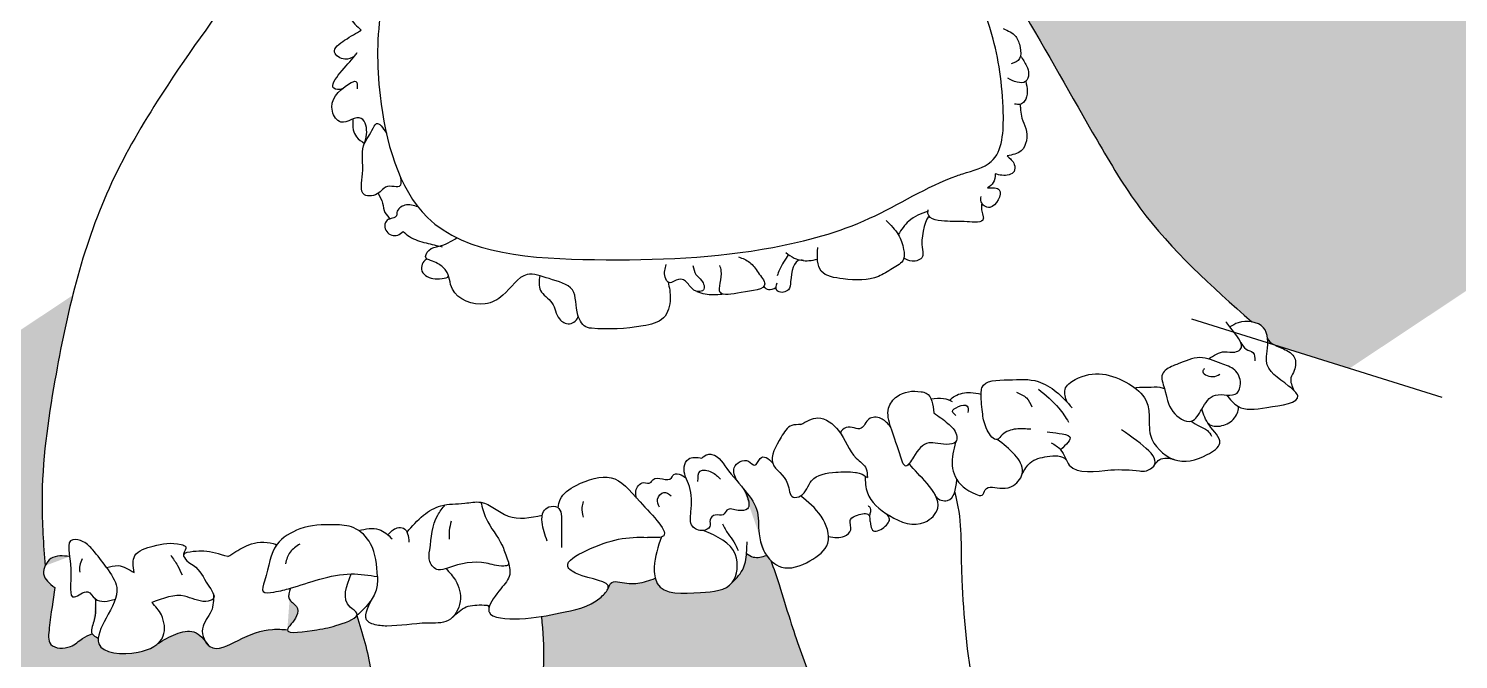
# Model space of a CAD drawing. Header units: inches. Extents: x -573 to 160, y -1 to 711.
# Drawn here: x 8.166 to 9.173, y 3.524 to 3.969 of the extents above; entities that cross this region are included whole.
import ezdxf

# ---------------------------------------------------------------- set-up
doc = ezdxf.new("R2010")
doc.units = ezdxf.units.IN
doc.header["$MEASUREMENT"] = 0
doc.layers.add('HarbyDwg', color=5, linetype='Continuous')

msp = doc.modelspace()

# ---------------------------------------------------------------- hatches: boundary and pattern name
at = {"layer": 'HarbyDwg'}
h = msp.add_hatch(color=256, dxfattribs=at)
h.dxf.hatch_style = 1
edge = h.paths.add_edge_path()
edge.add_spline(control_points=[(9.443235298364991, 4.173905769517205), (9.462116845065944, 4.205303008008315), (9.50159674794646, 4.270952286956501), (9.55730697606385, 4.364017942387278), (9.581010644330243, 4.432995856995603), (9.596534952183314, 4.474570780720384), (9.608635569417467, 4.477298079183029), (9.614414545926232, 4.478381925380418)], knot_values=[13.31380744333342, 13.31380744333342, 13.31380744333342, 13.31380744333342, 24.34076047337746, 36.37034203706214, 45.30688243966387, 47.05450834067479, 48.73836828776935, 48.73836828776935, 48.73836828776935, 48.73836828776962], degree=3, periodic=0)
edge.add_spline(control_points=[(9.614414545926232, 4.478381925380418), (9.613048961159857, 4.496081337954607), (9.611593918547081, 4.513777851025139), (9.610138875934334, 4.531474364095658)], knot_values=[0, 0, 0, 0, 5.324230382476305, 5.324230382476305, 5.324230382476305, 5.324230382476305], degree=3, periodic=0)
edge.add_spline(control_points=[(9.610138875934334, 4.531474364095658), (9.473630307318397, 4.532025594839766), (9.263379898403665, 4.532346102271674), (9.053213732101066, 4.526495048807377), (8.979496756428299, 4.524442758595896)], knot_values=[0, 0, 0, 0, 40.9488654778466, 63.07158021381513, 63.07158021381513, 63.07158021381513, 63.07158021381513], degree=3, periodic=0)
edge.add_spline(control_points=[(8.979496756428299, 4.524442758595995), (8.982784039529415, 4.500271266755746), (8.980362582936047, 4.475543632267602), (8.962241009880652, 4.459537725201542), (8.95406525728911, 4.453869526933119), (8.951008677419773, 4.451888720375564)], knot_values=[20.71822102862626, 20.71822102862626, 20.71822102862626, 20.71822102862626, 27.74021616181431, 29.97553973107148, 31.17680085841984, 31.17680085841984, 31.17680085841984, 31.17680085841984], degree=3, periodic=0)
edge.add_line((8.951008677419773, 4.451888720375564), (9.079205282159075, 4.366689080747188))
edge.add_line((9.079205282159089, 4.366689080747193), (8.820323919429937, 4.194636171421859))
edge.add_spline(control_points=[(8.820323919429919, 4.194636171421863), (8.812244735252628, 4.159010946272446), (8.800011008961954, 4.124544246024499), (8.787826909659069, 4.089825926461756)], knot_values=[20.06593042197264, 20.06593042197264, 20.06593042197264, 20.06593042197264, 31.01385908903196, 31.01385908903196, 31.01385908903196, 31.01385908903196], degree=3, periodic=0)
edge.add_spline(control_points=[(8.787826909659069, 4.089825926461756), (8.792549584750398, 4.084937242417496), (8.797157089189435, 4.079892824181599), (8.801639221124285, 4.074727580914967)], knot_values=[37.92197995497858, 37.92197995497858, 37.92197995497858, 37.92197995497858, 39.96046228373504, 39.96046228373504, 39.96046228373504, 39.96046228373504], degree=3, periodic=0)
edge.add_spline(control_points=[(8.801639221124285, 4.074727580914967), (8.807010524495903, 4.071368479681695), (8.811401128153316, 4.065989629643923), (8.813773794578035, 4.060077972519707)], knot_values=[0, 0, 0, 0, 1.902258917809331, 1.902258917809331, 1.902258917809331, 1.902258917809331], degree=3, periodic=0)
edge.add_spline(control_points=[(8.813773794578035, 4.060077972519679), (8.814087193678782, 4.059681926912731), (8.824552706832273, 4.04640923629276), (8.834188641236162, 4.032611076444184), (8.843070826890576, 4.018939324272054)], knot_values=[41.8503116489258, 41.8503116489258, 41.8503116489258, 41.8503116489258, 42.00095380987052, 46.89263718362842, 46.89263718362842, 46.89263718362842, 46.89263718362842], degree=3, periodic=0)
edge.add_spline(control_points=[(8.843070826890576, 4.018939324272068), (8.844211023394005, 4.017580698617977), (8.845365126121502, 4.016336206381879), (8.84584470796464, 4.01463751372026)], knot_values=[0, 0, 0, 0, 0.5118592603122923, 0.5118592603122923, 0.5118592603122923, 0.5118592603122923], degree=3, periodic=0)
edge.add_spline(control_points=[(8.843476726769618, 4.007687539600568), (8.844117558341347, 4.007843293674014), (8.845901165110101, 4.008981721703947), (8.846398447147246, 4.012676153631887), (8.845844707964782, 4.01463751371972)], knot_values=[4.782857501595058, 4.782857501595058, 4.782857501595058, 4.782857501595058, 5.042467170480712, 5.633474800282927, 5.633474800282927, 5.633474800282927, 5.633474800336535], degree=3, periodic=0)
edge.add_spline(control_points=[(8.845844707965066, 4.01463751371962), (8.85252731887446, 4.004197562969324), (8.877549149088631, 3.962992005362565), (8.909977319810773, 3.904434314768736), (8.957170481495249, 3.824710885256408), (8.999623657480763, 3.786913217484667), (9.027898053784904, 3.761739453375355)], knot_values=[47.40460085147188, 47.40460085147188, 47.40460085147188, 47.40460085147188, 51.1243066621577, 61.87439222759316, 67.51820746229004, 78.77273515783652, 78.77273515783652, 78.77273515783652, 78.77273515783652], degree=3, periodic=0)
edge.add_spline(control_points=[(9.027898053784904, 3.761739453375355), (9.031163380041258, 3.761172933878157), (9.03789201320445, 3.75813089210007), (9.039253064036311, 3.751087038125561), (9.03925602374637, 3.747004202529482)], knot_values=[10.0505681025921, 10.0505681025921, 10.0505681025921, 10.0505681025921, 10.96557041774421, 12.09861075888936, 12.09861075888936, 12.09861075888936, 12.09861075888936], degree=3, periodic=0)
edge.add_spline(control_points=[(9.039080086565756, 3.750231725330636), (9.039753080051307, 3.748140524097366), (9.041483336280814, 3.746761488030089), (9.04362909574821, 3.745635258557328)], knot_values=[0.2679586498613603, 0.2679586498613603, 0.2679586498613603, 0.2679586498616355, 0.960890636020872, 0.960890636020872, 0.960890636020872, 0.960890636020872], degree=3, periodic=0)
edge.add_line((9.04362909574858, 3.745635258557087), (9.096814367822043, 3.728986171236019))
edge.add_line((9.096814367822029, 3.728986171236016), (9.61730545498449, 4.074905262823537))
edge.add_spline(control_points=[(9.617305454984498, 4.074905262823535), (9.617442734522635, 4.078157964595363), (9.61979439261763, 4.134054841988174), (9.621720556475518, 4.189941582848448), (9.622312644943614, 4.242538193760524)], knot_values=[28.9393535755755, 28.9393535755755, 28.9393535755755, 28.9393535755755, 29.91416135244603, 45.69118840181403, 45.69118840181403, 45.69118840181403, 45.69118840181403], degree=3, periodic=0)
edge.add_spline(control_points=[(9.622312644943614, 4.242538193760524), (9.619303996506895, 4.252530429334485), (9.611447148526148, 4.278624364050941), (9.606960182881503, 4.305915126126607), (9.604307299735959, 4.322289313026118)], knot_values=[15.32369730227635, 15.32369730227635, 15.32369730227635, 15.32369730227635, 18.45730077777534, 23.50685550662598, 23.50685550662598, 23.50685550662598, 23.50685550663541], degree=3, periodic=0)
edge.add_spline(control_points=[(9.604307299735959, 4.322289313026218), (9.570266668405859, 4.27777224653903), (9.52716356931837, 4.221403623134975), (9.480727724256448, 4.157408085290967), (9.472041384329495, 4.111858602043739), (9.432926094314476, 4.12043764539861), (9.404263113078239, 4.140456691779917), (9.369238725610424, 4.155268601217699), (9.350346595308062, 4.176889700253994), (9.348069094597529, 4.201467152913494), (9.377567491000955, 4.196109707971232), (9.405025876721774, 4.189668477121046), (9.431356782236785, 4.178806068146287), (9.443235298364991, 4.173905769517205)], knot_values=[0, 0, 0, 0, 16.55530786498611, 20.96274503281647, 24.79110989246005, 27.49573543981433, 30.84322821663155, 35.84933925649915, 38.19153607218623, 39.89515167506262, 41.00052650205772, 45.59540852097309, 49.37197298433463, 49.37197298433463, 49.37197298433463, 49.37197298433463], degree=3, periodic=0)
h = msp.add_hatch(color=256, dxfattribs=at)
h.dxf.hatch_style = 1
edge = h.paths.add_edge_path()
edge.add_spline(control_points=[(8.304099032132493, 3.202146470091179), (8.305487852833815, 3.212731702460772), (8.310526152870702, 3.246676844373781), (8.32308929671681, 3.30170526435235), (8.36204113029016, 3.357854965057371), (8.406450308721569, 3.396399614841314), (8.414162950955367, 3.449730295147248), (8.41157802666954, 3.491988109907055), (8.405269017980297, 3.529342197270225), (8.399323209860805, 3.548459476764151), (8.397364172460508, 3.554758278334589)], knot_values=[0, 0, 0, 0, 3.207840935714309, 10.29758505758397, 16.62084879337331, 23.57301611625568, 26.98789869862351, 32.29303547060172, 36.31874013848439, 38.29690907830969, 38.29690907830969, 38.29690907830969, 38.29690907830969], degree=3, periodic=0)
edge.add_spline(control_points=[(8.397364172460508, 3.554758278334589), (8.396074993193972, 3.552203243643859), (8.381096870150353, 3.54682920525579), (8.371226926431016, 3.54494701485693), (8.347918537222805, 3.541350514744522), (8.348381632052432, 3.544765507522044)], knot_values=[3.336849609636698, 3.336849609636698, 3.336849609636698, 3.336849609636698, 4.576277678173913, 6.18691979697375, 8.259626387610554, 8.259626387610554, 8.259626387610554, 8.259626387610744], degree=3, periodic=0)
edge.add_spline(control_points=[(8.350547276447466, 3.57396954651243), (8.349581451725962, 3.571246106526118), (8.347659975218543, 3.565827912275523), (8.355998288940166, 3.562056932894166), (8.355866875170031, 3.552455891378713), (8.348643246126452, 3.546694723993838), (8.348381632052432, 3.544765507522044)], knot_values=[0, 0, 0, 0, 0.752064643110438, 1.496207864263026, 2.165924821104608, 3.336849609636698, 3.336849609636888, 3.336849609636888, 3.336849609636888], degree=3, periodic=0)
edge.add_spline(control_points=[(8.348381632052432, 3.544765507522044), (8.344883387063371, 3.544978629270076), (8.332733847750413, 3.54571880929295), (8.316490747454234, 3.53915376230826), (8.29854857406128, 3.52916074628979), (8.293141982345142, 3.53333094983843), (8.292795239449882, 3.533643615792982)], knot_values=[3.840085296908173, 3.840085296908173, 3.840085296908173, 3.840085296908173, 4.875223988893099, 7.435161762939466, 9.460580141696166, 9.605789135633849, 9.605789135633849, 9.605789135633849, 9.605789135633849], degree=3, periodic=0)
edge.add_spline(control_points=[(8.292795239449882, 3.533643615792982), (8.29182349086191, 3.534519863595037), (8.290969106670682, 3.535660720197939), (8.290282607765713, 3.536945296474357)], knot_values=[3.433136411282746, 3.433136411282746, 3.433136411282746, 3.433136411282746, 3.840085296908172, 3.840085296908172, 3.840085296908172, 3.840085296908172], degree=3, periodic=0)
edge.add_spline(control_points=[(8.290282607765713, 3.536945296474357), (8.288005675472087, 3.539784814385257), (8.282497038432789, 3.545299148799089), (8.26873811109193, 3.542136418922112), (8.261235890551442, 3.537493307636538), (8.257305632898104, 3.535060877988954)], knot_values=[0, 0, 0, 0, 1.02006743384974, 2.304750053767139, 3.718296011148897, 3.718296011148897, 3.718296011148897, 3.718296011148897], degree=3, periodic=0)
edge.add_spline(control_points=[(8.257305632898133, 3.535060877988968), (8.253936419624106, 3.531976683554447), (8.238887684599556, 3.526094047424564), (8.215531277617353, 3.528184551174633), (8.21496009527045, 3.537404747792877), (8.215124815048293, 3.538852539973576)], knot_values=[5.271680230416235, 5.271680230416235, 5.271680230416235, 5.271680230416235, 6.690576713700015, 9.534259102468365, 10.01654931131405, 10.01654931131405, 10.01654931131405, 10.01654931131405], degree=3, periodic=0)
edge.add_spline(control_points=[(8.215124815048293, 3.538852539973533), (8.213342713681536, 3.539745063458255), (8.211560612314807, 3.540637586942964), (8.210809552947078, 3.541963834333899)], knot_values=[0, 0, 0, 0, 0.5319928533259918, 0.5319928533259918, 0.5319928533259918, 0.5319928533259918], degree=3, periodic=0)
edge.add_spline(control_points=[(8.213060147412799, 3.566549729589426), (8.213378339891031, 3.561420206914889), (8.21386725877887, 3.553538435054932), (8.209591726628739, 3.544114315436559), (8.210809552947078, 3.541963834333899)], knot_values=[0, 0, 0, 0, 1.607703984747433, 2.470318747009349, 2.470318747009601, 2.470318747009601, 2.470318747009601], degree=3, periodic=0)
edge.add_spline(control_points=[(8.210809552947078, 3.541963834333899), (8.208506579609727, 3.540968754349493), (8.203020849672365, 3.53859845332515), (8.195879715366894, 3.530962393427316), (8.17897583103983, 3.531444930220303), (8.181430865671851, 3.553105594110264), (8.18319775683049, 3.56559863195551), (8.18445367546216, 3.574478770904193)], knot_values=[0, 0, 0, 0, 0.7432436726751345, 1.770421741237918, 3.154917437459483, 4.323903908410113, 7.197154056945794, 7.197154056945794, 7.197154056945794, 7.197154056945794], degree=3, periodic=0)
edge.add_spline(control_points=[(8.18445367546216, 3.574478770904193), (8.180783051777448, 3.577375023905773), (8.17361930820139, 3.583027473085195), (8.18122491348141, 3.597855715636697), (8.190225733940602, 3.596845191489464), (8.194960562371657, 3.59631361123138)], knot_values=[0, 0, 0, 0, 1.249327072575019, 2.438239263750175, 3.757813985803922, 3.757813985803922, 3.757813985803922, 3.757813985803922], degree=3, periodic=0)
edge.add_spline(control_points=[(8.1776530677762, 3.589828929017116), (8.176581040872671, 3.604830022821034), (8.173453988316945, 3.648587514880916), (8.182455550626466, 3.712246735595016), (8.192150982067469, 3.760738846139716), (8.197117540044482, 3.780452355510945)], knot_values=[47.15737596762695, 47.15737596762695, 47.15737596762695, 47.15737596762695, 51.66004049434125, 60.29143871340789, 66.36521238551848, 66.36521238551848, 66.36521238551848, 66.36521238551848], degree=3, periodic=0)
edge.add_line((8.197117540044482, 3.780452355510945), (7.990309888772983, 3.643007706360102))
edge.add_spline(control_points=[(7.990309888772979, 3.643007706360109), (8.006658602315023, 3.53789433754983), (8.011427543404787, 3.430429463894072), (8.010238000830364, 3.321224676241002)], knot_values=[56.47745982823076, 56.47745982823076, 56.47745982823076, 56.47745982823076, 88.56390598572861, 88.56390598572861, 88.56390598572861, 88.56390598572861], degree=3, periodic=0)
edge.add_spline(control_points=[(8.010238000830364, 3.321224676241002), (8.014909407347583, 3.312863074857674), (8.057895780503268, 3.236457191237506), (8.10465343558844, 3.161334368740143), (8.139886461641746, 3.093010570145054)], knot_values=[161.6033173530912, 161.6033173530912, 161.6033173530912, 161.6033173530912, 164.4264610169508, 187.4159633230624, 187.4159633230624, 187.4159633230624, 187.4159633230624], degree=3, periodic=0)
edge.add_line((8.139886461641746, 3.093010570145054), (8.304099032132484, 3.202146470091171))
edge = h.paths.add_edge_path()
edge.add_spline(control_points=[(7.971985544600054, 3.390254449633687), (7.966715923227165, 3.465335747646364), (7.959351713188548, 3.540594065247248), (7.948969838193145, 3.615533051951104)], knot_values=[43.61628589356229, 43.61628589356229, 43.61628589356229, 43.61628589356229, 66.37651466865157, 66.37651466865157, 66.37651466865157, 66.37651466865157], degree=3, periodic=0)
edge.add_line((7.948969838193145, 3.615533051951104), (7.866130617928671, 3.560477992357431))
edge.add_spline(control_points=[(7.86613061792867, 3.56047799235742), (7.905623536280851, 3.507396689897291), (7.939096046690745, 3.449416956207713), (7.971985544600054, 3.390254449633687)], knot_values=[133.7267798808595, 133.7267798808595, 133.7267798808595, 133.7267798808595, 153.8231080533623, 153.8231080533623, 153.8231080533623, 153.8231080533623], degree=3, periodic=0)
h = msp.add_hatch(color=256, dxfattribs=at)
h.dxf.hatch_style = 1
edge = h.paths.add_edge_path()
edge.add_spline(control_points=[(8.728464345549591, 3.484180240388582), (8.72486698383461, 3.492758004648877), (8.715083668461839, 3.514811399617827), (8.704110364867242, 3.545736965221408), (8.695900460173485, 3.574025803237902), (8.69103464151514, 3.587850255923655), (8.689052250620998, 3.593482498110419)], knot_values=[0, 0, 0, 0, 2.790252377730313, 7.228675819274811, 9.833685949680492, 11.62466140803949, 11.62466140803949, 11.62466140803949, 11.62466140803949], degree=3, periodic=0)
edge.add_spline(control_points=[(8.689052250620998, 3.593482498110419), (8.687887470246247, 3.59460332865406), (8.686856331635974, 3.595848367073984), (8.685950115613517, 3.597188707763493)], knot_values=[5.053881074901692, 5.053881074901692, 5.053881074901692, 5.053881074901692, 5.534923922298066, 5.534923922298066, 5.534923922298066, 5.534923922298066], degree=3, periodic=0)
edge.add_spline(control_points=[(8.669557015955442, 3.644305092610281), (8.673459881217193, 3.639654844788197), (8.681286126697907, 3.630329905657405), (8.679562027604172, 3.612886992738325), (8.683012240591987, 3.601533977913817), (8.685950115613517, 3.597188707763493)], knot_values=[0, 0, 0, 0, 1.742610689233355, 3.494381208808689, 5.053881074901692, 5.053881074901692, 5.053881074901692, 5.053881074901692], degree=3, periodic=0)
edge.add_spline(control_points=[(8.685950115613517, 3.597188707763493), (8.682752079917188, 3.596210748139427), (8.677717663069396, 3.594671222982342), (8.673461758246996, 3.597472843324482), (8.671909351357707, 3.598494777531613)], knot_values=[0, 0, 0, 0, 0.9354949181305857, 1.472676300088636, 1.472676300088636, 1.472676300088636, 1.472676300088636], degree=3, periodic=0)
edge.add_spline(control_points=[(8.672381129116795, 3.606605350094583), (8.672266359418908, 3.604632285564122), (8.671909351357707, 3.598494777531613), (8.671088887277799, 3.587509003151865), (8.664937506526181, 3.581250235695919), (8.661822992085954, 3.578081350138902)], knot_values=[0, 0, 0, 0, 0.5965094421470251, 1.85553053949349, 3.146742922966345, 3.146742922966345, 3.146742922966345, 3.146742922966345], degree=3, periodic=0)
edge.add_spline(control_points=[(8.661822992085982, 3.578081350138945), (8.657343318395485, 3.572269029484616), (8.637321397830968, 3.570733514939775), (8.611849015256249, 3.569139663569928), (8.607940025987384, 3.57972354258456), (8.607614975158365, 3.581026305647114)], knot_values=[2.945370862611785, 2.945370862611785, 2.945370862611785, 2.945370862611785, 5.293243513277113, 8.407734188497132, 8.81138510921963, 8.81138510921963, 8.81138510921963, 8.81138510921963], degree=3, periodic=0)
edge.add_spline(control_points=[(8.607614975158365, 3.581026305647114), (8.60350558008316, 3.579503815248472), (8.595312865389937, 3.576468495151289), (8.585481131534019, 3.577625019342449), (8.576533158051584, 3.579394948183506), (8.575172938867391, 3.575783065731727), (8.574569124906654, 3.574179717481471)], knot_values=[0, 0, 0, 0, 1.279334764617829, 2.550551731276222, 3.124405422609709, 3.582494366877305, 3.582494366877305, 3.582494366877305, 3.582494366877305], degree=3, periodic=0)
edge.add_spline(control_points=[(8.574569124906654, 3.574179717481513), (8.574554440052461, 3.574114044627407), (8.574077591006764, 3.572249744424937), (8.56310359437442, 3.560630865281738), (8.545396004599676, 3.557623889674019), (8.532183210433354, 3.554825852862976), (8.527719962602598, 3.554099593463292)], knot_values=[7.691705795571686, 7.691705795571686, 7.691705795571686, 7.691705795571686, 7.721213817069623, 8.520105103714794, 11.61120800429174, 13.0227104459279, 13.0227104459279, 13.0227104459279, 13.0227104459279], degree=3, periodic=0)
edge.add_spline(control_points=[(8.527719962602626, 3.554099593463292), (8.528560720872727, 3.543377031871785), (8.532095063692632, 3.498301996728131), (8.50797376797207, 3.436705825437386), (8.508562411245075, 3.36429670340209), (8.475628033356296, 3.334825746009855), (8.466232232880865, 3.315621921614976), (8.462899921460243, 3.307685759301719)], knot_values=[134.085399136088, 134.085399136088, 134.085399136088, 134.085399136088, 137.2892133787726, 147.5534532340003, 153.7177129907897, 157.5627855487654, 160.1348551148654, 160.1348551148654, 160.1348551148654, 160.1348551148654], degree=3, periodic=0)
edge.add_line((8.462899921460243, 3.307685759301719), (8.728464345549659, 3.484180240388387))

# ---------------------------------------------------------------- linework, layer by layer
msp.add_line((8.985506579737185, 3.763829897912444), (9.161789772992543, 3.708646307355806), dxfattribs=at)
for points in [[(8.455393248953024, 4.169782241529731), (8.427254608158657, 4.140017833404031), (8.318721925637002, 4.005451800039452), (8.256770581340456, 3.91739391050406), (8.222762710983782, 3.85587843689342), (8.18462020655887, 3.720639150126246), (8.175527904735427, 3.634805394708209), (8.1776530677762, 3.589828929017102)], [(8.38728840319042, 3.984956893283737), (8.392076283240735, 3.976244273210767), (8.400494763240099, 3.967365175932841)], [(8.39576257825207, 3.949073937198875), (8.388943796305236, 3.946944486351697), (8.38161665009279, 3.951855798657618), (8.388771344102944, 3.96029978810769), (8.400494763240099, 3.967365175932841)], [(8.85279707054094, 3.968506872848607), (8.861627141397472, 3.96295111534296), (8.864682950014648, 3.955262142274108), (8.864356771106609, 3.94733113334938), (8.858385188021126, 3.943587911504792)], [(8.865047572115495, 3.949136652827505), (8.869251009017328, 3.94216581251186), (8.870653348878998, 3.93646561154894), (8.8685030993587, 3.931232646770582), (8.862613449572743, 3.930671976763833), (8.85606936958383, 3.933475360334242)], [(8.40279921396502, 3.887593253521914), (8.403686313204512, 3.900360113133516), (8.400476629853992, 3.905232019574044), (8.386092265833392, 3.902617817694491), (8.380148363916826, 3.910222713738193), (8.392155107959818, 3.929710238889598), (8.396672467495202, 3.93125498235041), (8.397623545091855, 3.926026645665189)], [(8.868692066906116, 3.931383446502252), (8.869627813378722, 3.924187850606131), (8.86765075619895, 3.917073700118607), (8.86475252300617, 3.91506748882118), (8.860758219141937, 3.915333637712976)], [(8.86469503019118, 3.914473363027568), (8.865031333068922, 3.911071063330809), (8.865912319577243, 3.905347017627221), (8.86869679352757, 3.898108948269311), (8.865422274070065, 3.882345126482761), (8.855538098378455, 3.878839379474741)], [(8.394565248349474, 3.904714518721349), (8.394835074395255, 3.897107536234373), (8.397073104306978, 3.89223858104161), (8.40279921396502, 3.887593253521914)], [(8.42820777189406, 3.863508855031171), (8.427242469892045, 3.857155488764761), (8.422049956283738, 3.857295773645603), (8.416296047845103, 3.855892991910935), (8.412927826890561, 3.852666607335991), (8.402683055864268, 3.851404110482136), (8.401420010013206, 3.866133251622315), (8.402121735047738, 3.885912413714607), (8.40801597369049, 3.896713812949372), (8.411103460222941, 3.901483230602949), (8.418145234216704, 3.894724060922101)], [(8.855538098378455, 3.878839379474741), (8.860531514809006, 3.872676738104943), (8.860429375736354, 3.86777884056167), (8.851865606606887, 3.865117318106741), (8.847170095804879, 3.866117556349977)], [(8.847170095804879, 3.866117556349977), (8.845806835240532, 3.859916951201711), (8.841665835983585, 3.85618486361021)], [(8.412285741338346, 3.852220264725645), (8.41546309630642, 3.845452114423509), (8.417138029069898, 3.838779108407081), (8.421120071241896, 3.834437213429496)], [(8.841665835983585, 3.85618486361021), (8.850015779184938, 3.854827759142495), (8.843379107906268, 3.842390027154607), (8.839443719043325, 3.8435352789825), (8.837251873755728, 3.846423276168565), (8.837152177139197, 3.850157811954304)], [(8.44046766752326, 3.842792327277593), (8.43105921460029, 3.843972633783153), (8.425603951928347, 3.838792422559067), (8.425331136985088, 3.836611249219217), (8.418648503123658, 3.833339556283235), (8.418375688180427, 3.825432895152844), (8.426149433787268, 3.82297910029817), (8.429968102854824, 3.825569222678666)], [(8.799791384094712, 3.839910361485266), (8.786221490751766, 3.832844652150683), (8.778840462477868, 3.823289819739031)], [(8.837727543977204, 3.845374206761804), (8.837451118961221, 3.840796621642085), (8.838447419002259, 3.83686294370419), (8.838749173349422, 3.834503320483662), (8.82726748335086, 3.832384022736747), (8.813595428341054, 3.832662915653103), (8.799758174483381, 3.838152806673946), (8.799926851980908, 3.84085034776669)], [(8.77038741802418, 3.833112746183062), (8.778840462477868, 3.823289819739031), (8.782602510972575, 3.812763255454897), (8.782602510972575, 3.805943424860843), (8.774789241985454, 3.799343562838004), (8.764816915833373, 3.79383945216874), (8.739969153427305, 3.792055422878377), (8.7245311191872, 3.797534950994987), (8.722108868875617, 3.814100942053628)], [(8.429968102854824, 3.825569222678666), (8.434468735266828, 3.821888547165159), (8.44619755741284, 3.817389940033436), (8.457537919040684, 3.814709400870299)], [(8.616716102062137, 3.789653770089203), (8.618180142059723, 3.778181875302664), (8.61338056782578, 3.76454684220765), (8.599014411205028, 3.758960029526378), (8.562669480444479, 3.757273022507192), (8.55984311467166, 3.757731136653121), (8.55312088341618, 3.766435607257748), (8.549234047619686, 3.784309537678794), (8.532816227887858, 3.792237327060477), (8.517260225084792, 3.795162416065352), (8.500283008895773, 3.780495318202668), (8.48774351337108, 3.774461357943977), (8.464659120776966, 3.784892174359385), (8.460073816554067, 3.798009732983587), (8.454223690148448, 3.802909039076908), (8.44932960026541, 3.805105270487829), (8.446181570427578, 3.806580290719623), (8.448050715456711, 3.812185313941256), (8.455330640851495, 3.81503702419424), (8.467830961869064, 3.821069532204888)], [(8.70151768275367, 3.809226224093777), (8.695108553053453, 3.798446081677042), (8.693528209952897, 3.794289081477231)], [(8.699600081765462, 3.810667701837929), (8.705588762043513, 3.8067601156135), (8.715902735992168, 3.804931012720488), (8.721937773303248, 3.806026644932913)], [(8.634145293263837, 3.801595968567739), (8.636249654215314, 3.795201553635536), (8.640289994676019, 3.790910573493349), (8.641552670458006, 3.784263759801078), (8.63801732629623, 3.783085843026029), (8.63224506243001, 3.786693106250723), (8.626643030351525, 3.791698791412202), (8.620871210568234, 3.790426166412558), (8.617306260878147, 3.78940805299807), (8.614505207832005, 3.793310809907936), (8.615353998328326, 3.802134370068373)], [(8.666329389063472, 3.807591495531298), (8.674231178580195, 3.803683909306869), (8.680136741337558, 3.796533874329157), (8.684711461584081, 3.788552425896697), (8.668076115233086, 3.782400046820342), (8.653436995641423, 3.782483184812108), (8.65410245390377, 3.797697839750995), (8.653104303517162, 3.801439149991864)], [(8.712155270434673, 3.804968566856743), (8.710122767741504, 3.805270598432358), (8.703010342570147, 3.790298357260994), (8.701429925455765, 3.784395425696914), (8.694110402666846, 3.783231460275047), (8.693195443814753, 3.783979735737987), (8.693611327473556, 3.78938383935143)], [(8.636836596455973, 3.783271836404069), (8.642685229943064, 3.78151775787812), (8.654844536542365, 3.781403786361864)], [(8.683950272806564, 3.786585697639396), (8.687373072591905, 3.78456170168046), (8.69267102283167, 3.786053007273367)], [(8.997353075881401, 3.73559620287493), (9.008808508864186, 3.740747778790237), (9.015984888923763, 3.740491590359753), (9.019701196877273, 3.74228487583639), (9.01239669889396, 3.758168357306161), (9.00969467633997, 3.761899941844078)], [(9.010038942267565, 3.710211356900672), (9.018161278561857, 3.702250407152917), (9.038551110758826, 3.701428941656587), (9.060331897928117, 3.709631163546049), (9.053851765880305, 3.716555193309318), (9.038266971700986, 3.733991366486819), (9.038842799226424, 3.74112848975544), (9.0361042878588, 3.757655980445136), (9.018245863119953, 3.761104245195014), (9.01239669889396, 3.758168357306161)], [(9.020095937812025, 3.747397376307319), (9.024009097300004, 3.742451654873562), (9.028725924082389, 3.740094278625762), (9.030161496149569, 3.734354604723606)], [(8.992602590701134, 3.700154438590175), (8.985288100852083, 3.691799020110793), (8.972289201541978, 3.698532627317647), (8.966377939720426, 3.7147942374108), (8.964912984166356, 3.724907773780771), (8.972485930277552, 3.730777088735167), (8.975928165052787, 3.732153376313519), (8.991270711996842, 3.736577162606366), (9.006318165837522, 3.732350003197652), (9.01585810324884, 3.727827920231249), (9.019988814584687, 3.718390500530049), (9.01753007545947, 3.711607359311955), (9.002285892883274, 3.710132775059975), (8.99260259070119, 3.700154438590175)], [(8.99455403909898, 3.728728017270953), (8.993382104261295, 3.72726379592315), (9.000266869867128, 3.723164043223164), (9.005393807230186, 3.724907773780771)], [(8.87231303479542, 3.686060151094409), (8.861780201978812, 3.686193426761719), (8.852047384550625, 3.682062149369415), (8.848580873242136, 3.678863701037756), (8.841514625747843, 3.685527081961951), (8.838314786235495, 3.696588325150032), (8.837248173064731, 3.711114500930663), (8.837781442643186, 3.715245811859887), (8.856204740861935, 3.720914957647196), (8.877408220229407, 3.719689854444383), (8.890154806424542, 3.712461812621598), (8.901308097100506, 3.701190930229544)], [(8.897817871374466, 3.705128397187408), (8.896315346794418, 3.714093181912517), (8.903583948074678, 3.721207198252415), (8.922663896911113, 3.724907773780771), (8.941289622929625, 3.718028570232647), (8.953252476776877, 3.706525109392416), (8.955523886921762, 3.696686588286752), (8.956583838848681, 3.681853147366667), (8.97299192744678, 3.664816505726989), (8.99654819347135, 3.668185348713791), (9.005348436758064, 3.676335689008496), (8.997867193770881, 3.68907595743201), (8.992602590701134, 3.700154438590175)], [(8.773490822569253, 3.687354410683739), (8.772026232043183, 3.700957077378931), (8.77793675372653, 3.709176805533673), (8.79489739081968, 3.712516075336694), (8.798495128632405, 3.711488605125226), (8.803891698344453, 3.697617807575909)], [(8.80197415425287, 3.707479906745604), (8.810741085343986, 3.707825435877012), (8.816826131616702, 3.705705836297938)], [(8.814822737170326, 3.706579865549386), (8.818762259153553, 3.709484271894539), (8.829733771885808, 3.711972475615525), (8.837241670588137, 3.710781508346074)], [(8.862168922565369, 3.712188922811521), (8.869205194462277, 3.708117106354834), (8.873031931036346, 3.701947656992971)], [(8.877570532538337, 3.714323345703392), (8.891944164554966, 3.70090475980443), (8.898859867937867, 3.691145788241514)], [(8.803891698344453, 3.697617807575909), (8.813785421818958, 3.690168690463963), (8.819824431495144, 3.682077375125075), (8.819952919487955, 3.67822438698478), (8.806718508200257, 3.676041033746017), (8.800293960531755, 3.676426305730487), (8.789500821107575, 3.666408529858373), (8.784282180620616, 3.660127838576855), (8.779824550238468, 3.668705070157358), (8.773490822569253, 3.687354410683739)], [(8.819499880891167, 3.695752887266494), (8.817102721264783, 3.69851760278344), (8.821159418779937, 3.702019560121002), (8.827428833480079, 3.702388197799763), (8.827889865569498, 3.697872486845583)], [(8.710101902791175, 3.689347237470528), (8.703869939084322, 3.68871161247732), (8.696238966137722, 3.680448353417603), (8.690400196254254, 3.662055464545858), (8.70087971892037, 3.647676304956676), (8.704760177320233, 3.638242223372899), (8.710057864567839, 3.63909728034686), (8.717732801723978, 3.649810779349096), (8.73477537211671, 3.655785748188848), (8.748638308770191, 3.655658609775429), (8.752072179983694, 3.654895846368774), (8.757032364208678, 3.651971931155614)], [(8.710101902791175, 3.689347237470528), (8.722184214945125, 3.694050922786914), (8.736810234090521, 3.685152038733989), (8.749274161504227, 3.66570163893833), (8.756269281716763, 3.658201143285268), (8.757032364208678, 3.651971931155614)], [(8.985288100852083, 3.691799020110793), (8.991069542432038, 3.688187195866789), (8.996610143039286, 3.685177325561668), (8.999621321322516, 3.681083944873947)], [(8.819081491535806, 3.676853731720286), (8.816865136900228, 3.660552583500589), (8.81890532786907, 3.652686770322532), (8.833381691068931, 3.640349313685775), (8.837914815548183, 3.639683002422871), (8.84004804188971, 3.643281210682758), (8.852047384550625, 3.644480624614999), (8.86004694632454, 3.646479659014418), (8.866446625349235, 3.655941661268216), (8.860980260604189, 3.667935767053891), (8.848580873242136, 3.678863701037756)], [(8.88381285818006, 3.684279743789929), (8.892098779426485, 3.683140931048158), (8.899659661284867, 3.680759777133488), (8.893238074169242, 3.671649275199101)], [(8.886609322369376, 3.676515111459523), (8.893238074169242, 3.671649275199101), (8.899348951265333, 3.660778789936487), (8.928536671545894, 3.657388845867402), (8.948839328700993, 3.656659719978208), (8.95224337234482, 3.656538215765124), (8.957592573211636, 3.658847064108897), (8.93607416503688, 3.685581344677018)], [(8.640531501773134, 3.66565743729528), (8.630956703852243, 3.665066684683197), (8.628001554031338, 3.659631525894184), (8.631665978296477, 3.64580734464522), (8.6327298529559, 3.627847760964386), (8.633793727615265, 3.617686413594555), (8.641266681054626, 3.614721583355177), (8.64596907514193, 3.617450079012826), (8.64632367535709, 3.622294451652934), (8.649751699478836, 3.625602800427941), (8.65554387306282, 3.625839101472749), (8.658144422668565, 3.629029299725346), (8.66606427155754, 3.628911149202949), (8.672683919657468, 3.629974537441512), (8.672565719585728, 3.638245409379024), (8.65920829732793, 3.656677662223302), (8.64750575008828, 3.668375033458247), (8.644550600267317, 3.668375033458247), (8.640531501773134, 3.66565743729528)], [(8.63769455202394, 3.649352028001942), (8.639349427041973, 3.656559478164013), (8.647269349944802, 3.655850575029575), (8.653652523887454, 3.650888051867042)], [(8.958875153391697, 3.660151521311704), (8.962049463455523, 3.664026403373427), (8.971556982813363, 3.665227997204596), (8.973690953777842, 3.664586455865859)], [(8.539097998256532, 3.630746673075478), (8.540682638798282, 3.636612631538), (8.551816389825527, 3.646440689128767), (8.576541890867057, 3.651932827122394), (8.596929663916066, 3.634878270406546), (8.612742576716707, 3.610418093946805), (8.602170596274371, 3.609869300376133)], [(8.804622635810185, 3.640209319357467), (8.805559533652124, 3.638319406624532), (8.813469456818163, 3.635895880767393), (8.820194970280207, 3.650337529875259)], [(8.610625033279357, 3.631156109739422), (8.609206558404773, 3.636827569573242), (8.613580257114117, 3.641553758154032), (8.618899556397375, 3.639190647095219)], [(8.669557015955442, 3.644305092610296), (8.679022833335305, 3.629674046757245), (8.680778219121985, 3.612244513887262), (8.69008101625162, 3.592555029483549), (8.696488170672163, 3.588959638323843), (8.716608827842103, 3.593341537020123), (8.72922033881441, 3.605851272746776), (8.72442972025278, 3.62473171281259), (8.710057864567839, 3.63909728034686)], [(8.432710615013898, 3.613474331673871), (8.444327006121123, 3.625445814167563), (8.456573332901863, 3.632095210201612), (8.473355374645573, 3.633908684896099), (8.48473554914967, 3.634630426623943), (8.503895623486423, 3.624841311423765), (8.527987636146529, 3.62554777920775)], [(8.484728702132097, 3.63465605448043), (8.488479580818373, 3.623238247282117), (8.499609261085547, 3.604488601152582), (8.503360799617733, 3.594738818702112), (8.503986068375392, 3.590488887733784), (8.500984807944073, 3.589613909837198), (8.488354497461339, 3.591738875321383), (8.46134315357987, 3.58823893019823), (8.454715363959659, 3.586988942610617), (8.448712843097136, 3.592738845269295), (8.448712843097136, 3.60111368161769), (8.45434018790227, 3.625613196869026), (8.459603781366079, 3.632800396079361)], [(8.531453781475571, 3.60715954747829), (8.527923692295056, 3.620595136588975), (8.528874103767217, 3.628059345308941), (8.532675749656088, 3.631316449690488), (8.53864970118381, 3.631045035504314), (8.541636750961468, 3.619509412770526), (8.541500935600434, 3.602816719278309)], [(8.55682712549004, 3.6350688941844), (8.555920382172113, 3.6309901691249), (8.55682712549004, 3.624192271667823)], [(8.411971938395604, 3.582194137518655), (8.393410604401149, 3.584106814383233), (8.350547276447466, 3.57396954651243), (8.338874704805173, 3.571291758657736), (8.331411891259316, 3.571674280615852), (8.332368667920102, 3.578942533189831), (8.341170983593836, 3.604955233672783), (8.357244713073024, 3.615857612533702), (8.381546633018369, 3.618726661367475), (8.39513275798229, 3.616622689986897), (8.406996729365014, 3.605337755630956), (8.411971938395604, 3.582194137518655)], [(8.398647435963435, 3.614693913445862), (8.412879643893243, 3.615471703347964), (8.422253346263156, 3.608822307313915)], [(8.419285148112019, 3.611580127257156), (8.425730737603297, 3.616529557996941), (8.43026637855244, 3.616227323393488), (8.434046116350325, 3.606555447177371)], [(8.463778800393024, 3.621197023454044), (8.462477785451918, 3.614694753829781), (8.462477785451918, 3.608517624516253)], [(8.655089058134289, 3.619327911031334), (8.658933928094436, 3.612373731588889), (8.663052575177554, 3.606617591065543), (8.66592986245906, 3.600562871461563)], [(8.729749138380052, 3.610463405674736), (8.741007483851215, 3.61076469787784), (8.745337588420151, 3.6150929375234), (8.745206361915999, 3.62256901830834), (8.750061372501657, 3.625454500226382), (8.754916457101169, 3.62663493226944), (8.757934370642156, 3.625847988753037), (8.758737651747774, 3.622212021419529)], [(8.220914511865951, 3.588655894559608), (8.211284425620997, 3.601060324399086), (8.204636060158586, 3.606756366785589), (8.197275459699208, 3.608180377382226), (8.195850841677421, 3.587294866273794), (8.198462641383978, 3.567833365762027), (8.20772280655286, 3.57139340902205), (8.21294647997963, 3.566646695854317), (8.227242664198721, 3.566314142753541)], [(8.612049487232989, 3.610139908625797), (8.606912055947797, 3.588748255200713), (8.60898666334331, 3.577446787149725), (8.639448235492674, 3.570958502415593), (8.661829052706773, 3.578089220135027), (8.664206968739743, 3.597523958195225), (8.641266681054626, 3.614721583355177)], [(8.661822992085954, 3.578081350138902), (8.669760077682733, 3.588265927408131), (8.672023716376438, 3.600650972915545), (8.672381129116767, 3.606605350094569)], [(8.194960562371657, 3.596313611231395), (8.181841875755632, 3.594889600634772), (8.176618202328834, 3.584209504391652), (8.18445367546216, 3.574478770904179)], [(8.266225328844095, 3.597272096025691), (8.271013134880556, 3.589934053148838), (8.274204980900246, 3.583553153590046)], [(8.30641520357859, 3.596254418590988), (8.289585422920462, 3.60007122040895), (8.282089821252024, 3.5997885042852), (8.27514768772057, 3.597488072561731), (8.27763539999655, 3.593275849067354)], [(8.357187574403335, 3.605133650016569), (8.350376674590658, 3.599460412726671), (8.346971224684276, 3.591234211948915)], [(8.671909351357678, 3.598494777531627), (8.676670156015243, 3.596006580850272), (8.685950115613545, 3.597188707763479)], [(8.203734275766616, 3.594617683395001), (8.202142682565304, 3.590110088372271), (8.202142682565304, 3.585337350564927)], [(8.220914511865951, 3.588655894559608), (8.228189848403852, 3.574630994923822), (8.220654649341279, 3.552814499284622), (8.215457990959075, 3.534893818415611), (8.243260320542854, 3.528920258125936), (8.260929047859074, 3.540347925556972), (8.259629883263537, 3.555151988146747), (8.252874197761097, 3.563982490446861)], [(8.220914511865951, 3.588655894559608), (8.229069280622022, 3.589917687138382), (8.24040212882708, 3.585019823132015)], [(8.460197744523535, 3.587831607718954), (8.466793605353425, 3.579614881095964), (8.470121636803364, 3.564572740005289), (8.46172906164123, 3.551266267985497), (8.447036800126293, 3.549381963344032), (8.418433048891481, 3.547352913413079), (8.409021525459176, 3.54864411785907), (8.405330678260052, 3.550488714802995), (8.408168786260442, 3.566729392342552)], [(8.689052250620998, 3.593482498110419), (8.694869858481505, 3.576543940083667), (8.702586317391146, 3.551662942518277), (8.717570119345945, 3.509884408034367), (8.735430542457957, 3.466503949663647), (8.751875007165276, 3.419130553640855), (8.773353299849143, 3.371865280605334), (8.779196024872713, 3.343916293275484), (8.808095609349047, 3.250248752425335), (8.857265284899379, 3.148110895653346), (8.927438528487423, 2.965140910659073)], [(8.350547276447466, 3.57396954651243), (8.349590573800507, 3.566509999422479), (8.3547571085577, 3.561154457250026), (8.354948434284362, 3.55446002115022), (8.34838163205246, 3.544765507522044), (8.36910861044195, 3.544705275237547), (8.384799688467874, 3.54833940152453), (8.397429036770925, 3.556372731551704), (8.392645153466995, 3.560771935291882), (8.393410604401149, 3.584106814383233)], [(8.411971938395604, 3.582194137518655), (8.410932192241782, 3.57274165974637), (8.405889038523734, 3.563528870246458), (8.397364172460508, 3.554758278334589)], [(8.574569124906626, 3.574179717481471), (8.576902560215567, 3.578121750934542), (8.582640037585927, 3.578232020283878), (8.59532874497331, 3.577460034227869), (8.607614975158393, 3.581026305647114)], [(8.18445367546216, 3.574478770904179), (8.18065469407089, 3.545998525434854), (8.181841875755632, 3.534369099972949), (8.195613405340518, 3.532945089376312), (8.204161187484724, 3.538641131762787), (8.210809552947078, 3.541963834333885)], [(8.213060147412799, 3.566549729589426), (8.211996734631876, 3.550507897913633), (8.210809552947078, 3.541963834333885), (8.215124815048293, 3.538852539973533)], [(8.296280995846539, 3.570046909895666), (8.294797846246533, 3.557868209296529), (8.28858860478267, 3.545455126935096), (8.293878002482339, 3.532812182614975), (8.313655679606947, 3.537179727515166), (8.338032797594176, 3.544995369480759), (8.34838163205246, 3.544765507522044)], [(8.464649864439233, 3.553443336415839), (8.474416954876583, 3.560776160942126), (8.487126312119878, 3.562172906033567), (8.489588307853191, 3.561773816843498), (8.490417642030915, 3.557724041036408)], [(8.397364172460508, 3.554758278334589), (8.402959423470927, 3.535784390973816), (8.41024756439982, 3.496192563419356), (8.412303372284876, 3.443181043247989), (8.405751668872435, 3.409666606246461), (8.363091434842838, 3.354772458278944), (8.328003702841565, 3.302168109692147), (8.30889326031099, 3.233894848764876), (8.298319127782415, 3.149590879347301), (8.287633530439743, 3.07239254204292), (8.259764514403466, 2.989766725901163), (8.252312728916886, 2.949659134258141), (8.268283579185189, 2.908185852699276), (8.282801316110872, 2.863639383155359), (8.311662487414177, 2.835977304062553), (8.340976475272905, 2.826002488967958), (8.359842080084443, 2.823312292457786), (8.358570332283657, 2.860491489333867), (8.32450580967305, 2.940964053987386), (8.334735925962812, 2.994003208569893), (8.359728616897266, 3.074411698586374), (8.402224762286219, 3.17227326438136), (8.455657855953072, 3.289200427504142), (8.474953333035481, 3.330345919336622), (8.498582023267383, 3.360679783177815), (8.511001764430072, 3.421058255039654), (8.529105841039987, 3.522091439640874), (8.527719962602655, 3.554099593463306)], [(8.257305632898133, 3.535060877988954), (8.269777622170816, 3.541713749620413), (8.282537974936654, 3.543201815708898), (8.292795239449825, 3.533643615793054)]]:
    msp.add_spline(points, degree=3, dxfattribs=at)
for points, knots in [([(8.539918533099192, 4.157015395655321), (8.517254822581785, 4.138895578561332), (8.460803652671311, 4.093762418537253), (8.411113800810975, 4.006314026043739), (8.411308086196707, 3.912422764282809), (8.4383095181558, 3.810844841724347), (8.570889134573159, 3.803545701208904), (8.672222531872345, 3.807505319314799), (8.759389244490857, 3.830837377615694), (8.799996066649848, 3.858089390678003), (8.829690914136913, 3.867983235336425), (8.852204626412695, 3.873367429041039), (8.854048403303361, 3.918468534124273), (8.841007625218888, 4.001644024129178), (8.795331752651387, 4.06617972342454), (8.760794260559985, 4.114977941799779)], [0, 0, 0, 0, 8.72247728958236, 21.72610028426548, 27.96284894112519, 37.17234924838869, 49.31682752727946, 61.91433215321231, 69.02922117055306, 75.86663865946849, 76.31680246877379, 78.48502188801169, 82.05139705319742, 87.61239616979013, 104.8557434789323, 104.8557434789323, 104.8557434789323, 104.8557434789323]), ([(8.845844707965066, 4.01463751371962), (8.852527318874488, 4.004197562969324), (8.877549149088631, 3.962992005362565), (8.909977319810773, 3.90443431476875), (8.957170481495277, 3.824710885256422), (8.999623657480763, 3.786913217484667), (9.027898053784904, 3.76173945337537)], [47.40460085147188, 47.40460085147188, 47.40460085147188, 47.40460085147188, 51.1243066621577, 61.87439222759316, 67.51820746229004, 78.77273515783652, 78.77273515783652, 78.77273515783652, 78.77273515783652]), ([(8.386973454625272, 3.926058625882987), (8.385019635051018, 3.925319115354441), (8.376927056919564, 3.925765329504188), (8.387459326624489, 3.940422531530487), (8.393351304318807, 3.945687520980314), (8.39711786765316, 3.950885803388914), (8.397679351512702, 3.951660714471174)], [0.4258257446581445, 0.4258257446587276, 0.4258257446587276, 0.4258257446587276, 1.014679904300224, 2.167849442351175, 3.786186952748776, 4.069696425308866, 4.069696425308866, 4.069696425308866, 4.069696425308866]), ([(8.800681800514278, 3.836094172980765), (8.798664123379192, 3.836372714659603), (8.79360199835177, 3.818430261211702), (8.79651484098026, 3.811441126032534), (8.79555071475148, 3.805644708167449), (8.788730000826328, 3.803463870899208), (8.784610751229431, 3.805673651621447), (8.782820095267548, 3.806634253044521)], [0.3443004860772068, 0.344300486078909, 0.344300486078909, 0.344300486078909, 2.333259324464127, 3.103777009699859, 3.257540720605341, 4.053947425173885, 4.666373050731393, 4.666373050731393, 4.666373050731393, 4.666373050731393]), ([(8.447142731094582, 3.805854245155288), (8.44466242038943, 3.805814931820763), (8.439829765104728, 3.796833880060888), (8.450224810688562, 3.791623921396067), (8.45610076917499, 3.792172083999006), (8.461818027814283, 3.792707418838631), (8.46195303600937, 3.793929432845374)], [0.2863881111793101, 0.2863881111793101, 0.2863881111793101, 0.2863881111793912, 1.099819904540059, 2.151701908003213, 2.793238903469808, 3.277473119189699, 3.277473119189699, 3.277473119189699, 3.277473119192293]), ([(8.526205640868577, 3.79434165111455), (8.525753398217299, 3.790597844317304), (8.524783212497093, 3.782566342017049), (8.536971698840668, 3.776144722847903), (8.537572893753017, 3.764282779569143), (8.547194114940575, 3.758466791893255), (8.553060528280762, 3.763247140822855), (8.553304917367209, 3.7658314544001)], [0, 0, 0, 0, 1.039261981083644, 2.229504737727464, 3.487819047888274, 4.271073101374873, 5.082991266422283, 5.082991266422283, 5.082991266422283, 5.082991266426877]), ([(9.039080086565756, 3.750231725330622), (9.040384627725084, 3.746178107963345), (9.049607910017764, 3.743770219675355), (9.059362800862468, 3.737633448168964), (9.058861390907746, 3.728185009204182), (9.054072941238084, 3.721434393434734), (9.05618375886497, 3.716499465488766), (9.05747018976343, 3.713491889793829)], [0.2679586498613603, 0.2679586498613603, 0.2679586498613603, 0.2679586498616355, 1.611148912361569, 2.615551957354468, 3.502513994211821, 4.077491755801447, 4.974727401229833, 4.974727401229833, 4.974727401229833, 4.974727401229833]), ([(8.945851680833337, 3.714962598306187), (8.945801144445406, 3.716185440028369), (8.955811627133139, 3.715271398559352), (8.961355332217986, 3.7165036160158), (8.965275729822688, 3.715169360096851), (8.966377939720426, 3.7147942374108)], [0.5380952488460148, 0.5380952488460148, 0.5380952488460148, 0.5380952488464562, 1.401963181882449, 2.269175718187027, 2.608347675608589, 2.608347675608589, 2.608347675608589, 2.608347675608589]), ([(8.997078035670237, 3.690253390594947), (8.999174229731247, 3.687869846863222), (9.007832986680265, 3.687791726825012), (9.015614925412487, 3.6924757912507), (9.019236752354297, 3.699986325004588), (9.018161278561857, 3.702250407152917)], [0.3226109101579303, 0.3226109101590103, 0.3226109101590103, 0.3226109101590103, 1.318396413302335, 2.354696449976757, 3.205074091036507, 3.205074091037966, 3.205074091037966, 3.205074091037966]), ([(8.773490822569253, 3.687354410683739), (8.773136582365064, 3.687861791027416), (8.771278320299169, 3.690366937997723), (8.766933516080067, 3.69457951168134), (8.756874780136465, 3.695273669127246), (8.753479665483221, 3.683140108939696), (8.74343017023555, 3.689957280508608), (8.738458467330853, 3.68505558935901), (8.738093036083095, 3.683401226370492)], [13.94857971872509, 13.94857971872509, 13.94857971872509, 13.94857971872509, 14.13423769179382, 14.88430923904253, 15.73661489368228, 16.5811343282253, 17.64164478678054, 18.20154095059078, 18.20154095059078, 18.20154095059078, 18.20154095059078]), ([(8.66515440260566, 3.649787557900055), (8.663655152852309, 3.652923873621035), (8.660387851751134, 3.65975881742267), (8.672010327254961, 3.666935443442995), (8.67815881233515, 3.658263099623056), (8.68202731628771, 3.669462496193475), (8.687249509558095, 3.665632453198427), (8.69040019625414, 3.662055464545929)], [0, 0, 0, 0, 0.9362125354818508, 2.040279307218482, 2.555261934921652, 3.160923495394673, 4.24058070118928, 4.24058070118928, 4.24058070118928, 4.24058070118928]), ([(8.866206906797666, 3.654579398932057), (8.867745439414344, 3.657463084614406), (8.871770227649515, 3.664316893127818), (8.883472939094029, 3.667298470867095), (8.894406682562343, 3.66790956032456), (8.8970976763599, 3.664625030456875)], [0.5287384157577439, 0.5287384157577439, 0.5287384157577439, 0.5287384157599179, 1.493567768733977, 2.773865297798073, 4.120346791721586, 4.120346791722867, 4.120346791722867, 4.120346791722867]), ([(8.75544909390994, 3.653111760411377), (8.755628987797886, 3.649035385628821), (8.756148203557425, 3.637270016316151), (8.772510988521569, 3.62346982349392), (8.794418339547642, 3.615133536899677), (8.811104587356349, 3.631789971620393), (8.79927348895914, 3.648845986159003), (8.790135987945982, 3.657079440129849), (8.7865808049636, 3.661899949435849)], [0, 0, 0, 0, 1.187629235586882, 3.427775243554624, 5.97339890990857, 7.311291524865704, 9.20265050376155, 11.0740970093347, 11.0740970093347, 11.0740970093347, 11.0740970093347]), ([(8.59449429589902, 3.637572129175382), (8.594062403903004, 3.639162484823927), (8.592899962161264, 3.643442943381316), (8.597924180843913, 3.650072031019548), (8.604196442750274, 3.647136014766403), (8.607348300237343, 3.654728889754907), (8.617887044336422, 3.647550147719642), (8.620642178745507, 3.656263282169689), (8.627006322263222, 3.654224455105023), (8.629325649562483, 3.651601171853045)], [0, 0, 0, 0, 0.4892892905280266, 1.316927149332839, 1.791807224624205, 2.051312321794004, 3.371844187617424, 3.553852324153506, 4.512439479438366, 4.512439479439369, 4.512439479439369, 4.512439479439369]), ([(8.922596485108281, 2.979290731159466), (8.920237914555523, 2.969816464875009), (8.915611639343078, 2.951232936298211), (8.931172219194375, 2.912094867406168), (8.95314498542272, 2.873502468527434), (8.994811533181357, 2.852717016298058), (9.025850857215469, 2.84887714108828), (9.030445587298496, 2.879358658194789), (8.97940070364846, 2.936608803213232), (8.979252524649533, 2.999429768027937), (8.94654147543026, 3.120156541416407), (8.922700225486844, 3.236203883932475), (8.901336417427794, 3.359012032093716), (8.835794213450422, 3.44679095337743), (8.825764337049671, 3.533408361625291), (8.822933452669654, 3.602447954668108), (8.8241114731595, 3.622788206482682), (8.818645497250921, 3.641860394932877)], [0, 0, 0, 0, 2.847107291867391, 5.584527406262522, 12.37919652521398, 15.02370244428272, 16.3085884001005, 17.27202706848823, 22.53918711813736, 31.07214972117398, 38.45903199567926, 58.95325062208747, 67.41953993158452, 75.13875291252708, 91.12652361582774, 92.30957398385412, 97.1032951627939, 97.1032951627939, 97.1032951627939, 97.1032951627939]), ([(8.757540765143384, 3.632274766800251), (8.758104756674195, 3.631779031517056), (8.76023502815796, 3.629906573014537), (8.75877542946433, 3.626703232026316), (8.758597366836208, 3.624617045803362), (8.75859168533905, 3.624535285290122)], [0, 0, 0, 0, 0.2135524870330893, 0.8066163205050683, 0.8309336874375951, 0.8309336874375951, 0.8309336874375951, 0.8309336874375951]), ([(8.758737651747774, 3.622212021419557), (8.758904338728437, 3.62123071909356), (8.75954449801595, 3.618821674347686), (8.760249395588724, 3.612531440654294), (8.769259900679467, 3.616178864292678), (8.774190804815257, 3.622770516390659), (8.770990323818333, 3.625783798445326), (8.76982377104674, 3.626882118521564)], [1.068667971699256, 1.068667971699256, 1.068667971699256, 1.068667971699256, 1.374091972159148, 1.813837131338477, 2.638084125352385, 3.395367514527054, 3.829704884699245, 3.829704884699245, 3.829704884699245, 3.829704884699245]), ([(8.24040212882708, 3.585019823132015), (8.239773151923552, 3.589462262323352), (8.238374057038138, 3.599344014604966), (8.256694674798164, 3.604665946535761), (8.267083777503027, 3.606841859806437), (8.278550111738221, 3.603338422947701), (8.275268949475853, 3.599402998870403), (8.275127201371626, 3.59735320723982), (8.275147598770255, 3.59704395478181)], [0, 0, 0, 0, 1.195841658983457, 2.660027640922634, 4.637498954201188, 4.986076662637657, 5.528408011924999, 5.628803664705783, 5.628803664705783, 5.628803664705783, 5.628803664705783]), ([(8.30641520357859, 3.596254418590988), (8.31020075599839, 3.598709020850961), (8.31882507870217, 3.604301145764779), (8.329078345537036, 3.607461759368007), (8.340166776569797, 3.605503964384354), (8.340493005769654, 3.604024096896751)], [0, 0, 0, 0, 1.319280489557729, 3.005611709216964, 3.667345967295901, 3.667345967297553, 3.667345967297553, 3.667345967297553]), ([(8.490417642030915, 3.557724041036408), (8.490444618744172, 3.557611774719874), (8.491864776741759, 3.55267349635902), (8.517481513871084, 3.551541202086568), (8.540407213151022, 3.556776728971244), (8.563103594374448, 3.560630865281738), (8.580789744921313, 3.579356335372296), (8.557003625935474, 3.580105223486257), (8.541194108393038, 3.59128910186611), (8.57127199531113, 3.607867218265227), (8.588354783665674, 3.610571224468103), (8.602170596274513, 3.609869300376133)], [3.956328880023094, 3.956328880023094, 3.956328880023094, 3.956328880023094, 4.006330320881921, 6.198105515499688, 9.103208237207847, 12.19431113778479, 12.99320242442996, 15.42004142522334, 16.25260972015107, 17.94550421812195, 22.3417971117719, 22.3417971117719, 22.3417971117719, 22.3417971117719]), ([(8.277635399996493, 3.593275849067354), (8.278960932790065, 3.592197398857991), (8.286864748079617, 3.587469094627082), (8.28965617566008, 3.579662324686694), (8.299557378897825, 3.566504274516745), (8.286832870950898, 3.563317876796091), (8.273979620567454, 3.57191868674326), (8.260813070606625, 3.566967716274959), (8.252874197761097, 3.563982490446861)], [6.100048368184252, 6.100048368184252, 6.100048368184252, 6.100048368184252, 6.559660914414348, 8.320880990753587, 9.348392165461554, 9.898948987714776, 11.44923255879598, 13.80352948150299, 13.80352948150299, 13.80352948150299, 13.80352948150299]), ([(8.503790292229505, 3.593600702488558), (8.504692122307754, 3.590129421947964), (8.506658425912073, 3.58256082160645), (8.498357230416852, 3.573489920741608), (8.491120680254832, 3.563903059865353), (8.490409006538878, 3.559958944698963)], [0, 0, 0, 0, 1.004218217817932, 2.189545401903126, 3.655757794215266, 3.655757794215266, 3.655757794215266, 3.655757794215266])]:
    msp.add_open_spline(points, degree=3, knots=knots, dxfattribs=at)

doc.saveas('drawing.dxf')
